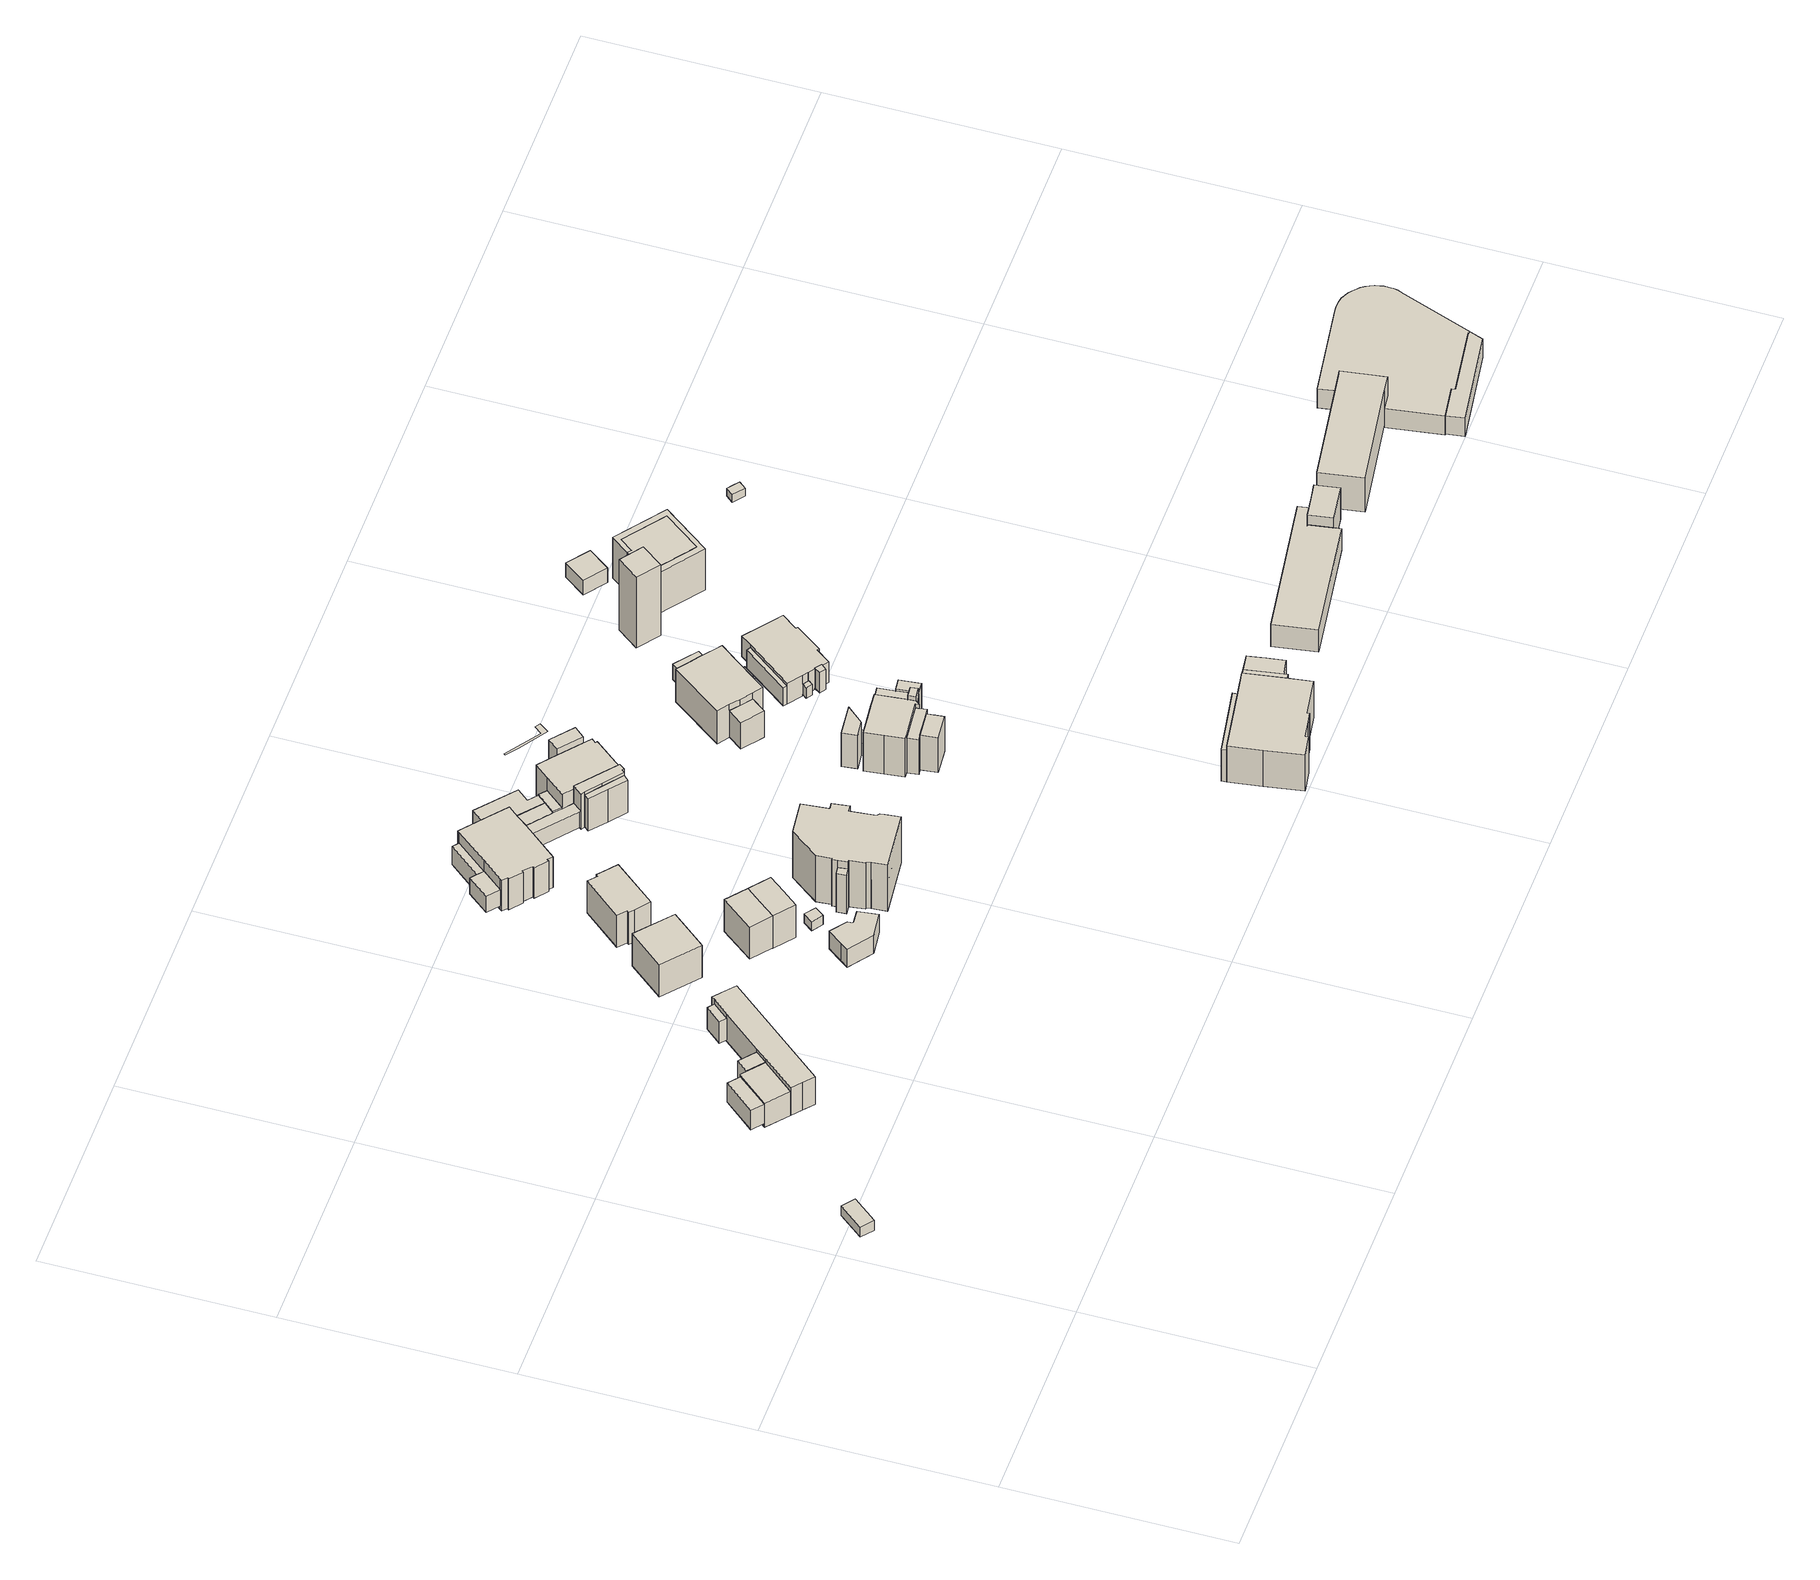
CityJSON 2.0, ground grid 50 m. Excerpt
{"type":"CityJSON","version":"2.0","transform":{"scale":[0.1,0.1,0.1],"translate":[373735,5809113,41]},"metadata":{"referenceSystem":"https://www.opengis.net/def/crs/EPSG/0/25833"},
"CityObjects":{
"building1":{"type":"Building","attributes":{"Gemeindeschluessel":"11000006","BezugspunktDach":"2200","function":"31001_2463","measuredHeight":2.74,"storeysAboveGround":1},"address":[{"country":"Germany","locality":"Berlin","thoroughfareNumber":"35 (2)","thoroughfareName":"Königstraße"}],"geometry":[{"type":"Solid","lod":"1","boundaries":[[[[0,1,2,3]],[[4,5,6,7]],[[4,7,3,2]],[[5,4,2,1]],[[6,5,1,0]],[[7,6,0,3]]]]}]},
"building2":{"type":"Building","attributes":{"Gemeindeschluessel":"11000006","BezugspunktDach":"2200","function":"51009_1610","measuredHeight":5.89,"storeysAboveGround":0},"address":[{"country":"Germany","locality":"Berlin"}],"geometry":[{"type":"Solid","lod":"1","boundaries":[[[[8,9,10,11]],[[12,13,14,15]],[[12,15,11,10]],[[13,12,10,9]],[[14,13,9,8]],[[15,14,8,11]]]]}]},
"building3":{"type":"Building","attributes":{"Gemeindeschluessel":"11000006","function":"31001_1010"},"address":[{"country":"Germany","locality":"Berlin","thoroughfareNumber":"35","thoroughfareName":"Königstraße"}],"children":["building3-1","building3-2","building3-3"]},
"building3-1":{"type":"BuildingPart","attributes":{"BezugspunktDach":"2200","measuredHeight":8.23,"storeysAboveGround":2},"parents":["building3"],"geometry":[{"type":"MultiSurface","lod":"1","boundaries":[[[16,17,18,19,20,21,22,23,24,25]],[[26,27,28,29,30,31,32,33,34,35]],[[36,37,35,25,24]],[[38,39,40,41,42,27,26,24,23]],[[28,27,23,22]],[[29,28,22,21]],[[30,29,21,20]],[[31,30,20,19]],[[32,31,19,18]],[[33,32,18,17]],[[34,33,17,16]],[[35,34,16,25]],[[26,35,37,36]],[[42,41,40,39,38]]]}]},
"building3-2":{"type":"BuildingPart","attributes":{"BezugspunktDach":"2200","measuredHeight":6.89,"storeysAboveGround":2},"parents":["building3"],"geometry":[{"type":"MultiSurface","lod":"1","boundaries":[[[37,36,43,44,45,46,47]],[[48,49,50,51,26,35,52]],[[48,52,47,46]],[[49,48,46,45]],[[50,49,45,44]],[[51,50,44,43]],[[26,51,53,54,40,55]],[[52,35,37,47]],[[55,40,54,53,43,36]],[[26,36,37,35]]]}]},
"building3-3":{"type":"BuildingPart","attributes":{"BezugspunktDach":"2200","measuredHeight":6.49,"storeysAboveGround":2},"parents":["building3"],"geometry":[{"type":"MultiSurface","lod":"1","boundaries":[[[39,38,56,57]],[[58,41,40,54]],[[58,54,57,56]],[[41,58,56,38]],[[54,43,36,39,57]],[[40,41,38,39]],[[40,36,43,54]]]}]},
"building4":{"type":"Building","attributes":{"Gemeindeschluessel":"11000006","BezugspunktDach":"2200","function":"51009_1610","measuredHeight":6.24,"storeysAboveGround":0},"address":[{"country":"Germany","locality":"Berlin"}],"geometry":[{"type":"Solid","lod":"1","boundaries":[[[[59,60,61,62]],[[63,64,65,66]],[[63,66,62,61]],[[64,63,61,60]],[[65,64,60,59]],[[66,65,59,62]]]]}]},
"building5":{"type":"Building","attributes":{"Gemeindeschluessel":"11000006","BezugspunktDach":"2200","function":"31001_1010","measuredHeight":10.87,"storeysAboveGround":2},"address":[{"country":"Germany","locality":"Berlin","thoroughfareNumber":"3C","thoroughfareName":"Schuchardtweg"}],"geometry":[{"type":"Solid","lod":"1","boundaries":[[[[67,68,69,70]],[[71,72,73,74]],[[71,74,70,69]],[[72,71,69,68]],[[73,72,68,67]],[[74,73,67,70]]]]}]},
"building6":{"type":"Building","attributes":{"Gemeindeschluessel":"11000006","BezugspunktDach":"2200","function":"31001_1010","measuredHeight":5.07,"storeysAboveGround":1},"address":[{"country":"Germany","locality":"Berlin","thoroughfareNumber":"1 (1)","thoroughfareName":"Schuchardtweg"}],"geometry":[{"type":"Solid","lod":"1","boundaries":[[[[75,76,77,78,79,80,81,82]],[[83,84,85,86,87,88,89,90]],[[83,90,82,81]],[[84,83,81,80]],[[85,84,80,79]],[[86,85,79,78]],[[87,86,78,77]],[[88,87,77,76]],[[89,88,76,75]],[[90,89,75,82]]]]}]},
"building7":{"type":"Building","attributes":{"Gemeindeschluessel":"11000006","BezugspunktDach":"2200","function":"31001_1010","measuredHeight":10.34,"storeysAboveGround":2},"address":[{"country":"Germany","locality":"Berlin","thoroughfareNumber":"3B","thoroughfareName":"Schuchardtweg"}],"geometry":[{"type":"Solid","lod":"1","boundaries":[[[[91,92,93,94,95]],[[96,97,98,99,100]],[[96,100,95,94]],[[97,96,94,93]],[[98,97,93,92]],[[99,98,92,91]],[[100,99,91,95]]]]}]},
"building8":{"type":"Building","attributes":{"Gemeindeschluessel":"11000006","BezugspunktDach":"2200","function":"31001_1010","measuredHeight":10.54,"storeysAboveGround":2},"address":[{"country":"Germany","locality":"Berlin","thoroughfareNumber":"3A","thoroughfareName":"Schuchardtweg"}],"geometry":[{"type":"Solid","lod":"1","boundaries":[[[[101,102,103,93,91]],[[104,105,106,107,108]],[[104,108,91,93]],[[105,104,93,103]],[[106,105,103,102]],[[107,106,102,101]],[[108,107,101,91]]]]}]},
"building9":{"type":"Building","attributes":{"Gemeindeschluessel":"11000006","BezugspunktDach":"2200","function":"31001_1010","measuredHeight":10.73,"storeysAboveGround":2},"address":[{"country":"Germany","locality":"Berlin","thoroughfareNumber":"3D","thoroughfareName":"Schuchardtweg"}],"geometry":[{"type":"Solid","lod":"1","boundaries":[[[[109,110,111,112,113,114,115,116,117,118]],[[119,120,121,122,123,124,125,126,127,128]],[[119,128,118,117]],[[120,119,117,116]],[[121,120,116,115]],[[122,121,115,114]],[[123,122,114,113]],[[124,123,113,112]],[[125,124,112,111]],[[126,125,111,110]],[[127,126,110,109]],[[128,127,109,118]]]]}]},
"building10":{"type":"Building","attributes":{"Gemeindeschluessel":"11000006","BezugspunktDach":"2200","function":"31001_1000","measuredHeight":2.63,"storeysAboveGround":1},"address":[{"country":"Germany","locality":"Berlin","thoroughfareNumber":"1 (2)","thoroughfareName":"Schuchardtweg"}],"geometry":[{"type":"Solid","lod":"1","boundaries":[[[[129,130,131,132]],[[133,134,135,136]],[[133,136,132,131]],[[134,133,131,130]],[[135,134,130,129]],[[136,135,129,132]]]]}]},
"building11":{"type":"Building","attributes":{"Gemeindeschluessel":"11000006","BezugspunktDach":"2200","function":"51009_1610","measuredHeight":11.18,"storeysAboveGround":0},"address":[{"country":"Germany","locality":"Berlin"}],"geometry":[{"type":"Solid","lod":"1","boundaries":[[[[137,138,139,140]],[[141,142,143,144]],[[141,144,140,139]],[[142,141,139,138]],[[143,142,138,137]],[[144,143,137,140]]]]}]},
"building12":{"type":"Building","attributes":{"Gemeindeschluessel":"11000006","BezugspunktDach":"2200","function":"51009_1610","measuredHeight":4.61,"storeysAboveGround":0},"address":[{"country":"Germany","locality":"Berlin"}],"geometry":[{"type":"Solid","lod":"1","boundaries":[[[[145,146,147,148,149]],[[150,151,152,153,154]],[[150,154,149,148]],[[151,150,148,147]],[[152,151,147,146]],[[153,152,146,145]],[[154,153,145,149]]]]}]},
"building13":{"type":"Building","attributes":{"Gemeindeschluessel":"11000006","function":"31001_1010"},"address":[{"country":"Germany","locality":"Berlin","thoroughfareNumber":"1, 3","thoroughfareName":"Schuchardtweg"}],"children":["building13-1","building13-2","building13-3"]},
"building13-1":{"type":"BuildingPart","attributes":{"BezugspunktDach":"2200","measuredHeight":13.38,"storeysAboveGround":3},"parents":["building13"],"geometry":[{"type":"Solid","lod":"1","boundaries":[[[[155,156,157,158,159,160,161,162,163,164,165,166,167,168,169,170,171,172,173,174]],[[175,176,177,178,179,180,181,182,183,184,185,186,187,188,189,190,191,192,193,194]],[[175,194,174,173]],[[176,175,173,172]],[[177,176,172,171]],[[178,177,171,170]],[[179,178,170,169]],[[180,179,169,168]],[[181,180,168,167]],[[182,181,167,166]],[[183,182,166,165]],[[184,183,165,164]],[[185,184,164,163]],[[186,185,163,162]],[[187,186,162,161]],[[188,187,161,160]],[[189,188,160,159]],[[190,189,159,158]],[[191,190,158,157]],[[192,191,157,156]],[[193,192,156,155]],[[194,193,155,174]]]]}]},
"building13-2":{"type":"BuildingPart","attributes":{"BezugspunktDach":"2200","measuredHeight":3,"storeysAboveGround":3},"parents":["building13"],"geometry":[{"type":"Solid","lod":"1","boundaries":[[[[195,196,197,198]],[[180,181,182,179]],[[180,179,198,197]],[[181,180,197,196]],[[182,181,196,195]],[[179,182,195,198]]]]}]},
"building13-3":{"type":"BuildingPart","attributes":{"BezugspunktDach":"2200","measuredHeight":8.4,"storeysAboveGround":3},"parents":["building13"],"geometry":[{"type":"Solid","lod":"1","boundaries":[[[[199,200,201,202]],[[203,204,205,206]],[[203,206,202,201]],[[204,203,201,200]],[[205,204,200,199]],[[206,205,199,202]]]]}]},
"building14":{"type":"Building","attributes":{"Gemeindeschluessel":"11000006","function":"31001_3044"},"address":[{"country":"Germany","locality":"Berlin","thoroughfareNumber":"5","thoroughfareName":"Schuchardtweg"}],"children":["building14-1","building14-2","building14-3","building14-4","building14-5","building14-6","building14-7","building14-8","building14-9"]},
"building14-1":{"type":"BuildingPart","attributes":{"BezugspunktDach":"2200","measuredHeight":9.7,"storeysAboveGround":2},"parents":["building14"],"geometry":[{"type":"MultiSurface","lod":"1","boundaries":[[[207,208,209,210,211,212,213,214,215,216,217,218,219,220,221,222,223,224,225]],[[226,227,228,229,230,231,232,233,234,235,236,237,238,239,240,241,242,243,244]],[[226,244,225,224]],[[227,226,224,223]],[[245,246,146,247,245,228,227,223,222]],[[229,228,222,221]],[[230,229,221,220]],[[248,249,230,220,219]],[[232,250,251,219,218]],[[252,250,253,254,233,232,218,217]],[[234,233,217,216]],[[235,234,216,215]],[[236,235,215,214]],[[237,236,214,213]],[[238,237,213,212]],[[239,238,212,211]],[[240,239,211,210]],[[241,240,210,209]],[[242,241,209,208]],[[243,242,208,207]],[[244,243,207,225]],[[247,146,246,245]],[[231,230,249,248]],[[251,250,232,231]],[[254,253,250,252]]]}]},
"building14-2":{"type":"BuildingPart","attributes":{"BezugspunktDach":"2200","measuredHeight":13.02,"storeysAboveGround":2},"parents":["building14"],"geometry":[{"type":"MultiSurface","lod":"1","boundaries":[[[255,256,257,258,259,260]],[[261,262,263,264,265,266]],[[261,266,260,259]],[[264,263,257,256]],[[265,264,256,255]],[[266,265,255,260]],[[262,267,268,258]],[[259,268,267,261]],[[262,258,257,263,269]]]}]},
"building14-3":{"type":"BuildingPart","attributes":{"BezugspunktDach":"2200","measuredHeight":12.21,"storeysAboveGround":2},"parents":["building14"],"geometry":[{"type":"MultiSurface","lod":"1","boundaries":[[[270,271,272,273,274,275,276,277,278]],[[279,280,281,282,283,263,267,261,284]],[[285,286,287,278,277]],[[279,284,288,289]],[[290,291,292,277,276]],[[293,290,280,276,275]],[[282,281,275,274]],[[283,282,274,273]],[[263,283,273,272]],[[268,258,257,272,271]],[[259,268,267,271,270]],[[284,261,270,278]],[[289,288,287,286,285]],[[280,294,291,290]],[[292,291,294,279]],[[295,281,280,290,293]],[[267,262,258,268]],[[262,263,257,258]],[[296,261,297,267,268,259]]]}]},
"building14-4":{"type":"BuildingPart","attributes":{"BezugspunktDach":"2200","measuredHeight":12.43,"storeysAboveGround":2},"parents":["building14"],"geometry":[{"type":"MultiSurface","lod":"1","boundaries":[[[292,291,293,298,299,300,301,302,303,304,305,306]],[[307,308,309,310,311,312,313,314,281,294,279,315]],[[316,317,306,305]],[[308,307,305,304]],[[309,308,304,303]],[[310,309,303,302]],[[311,310,302,301]],[[312,311,301,300]],[[313,312,300,299]],[[314,313,299,298]],[[281,314,298,293]],[[318,286,292,306]],[[315,279,289,319]],[[307,315,320,317,316]],[[294,280,290,291]],[[290,321,280,281,293]],[[279,294,291,292]],[[319,289,286,318]]]}]},
"building14-5":{"type":"BuildingPart","attributes":{"BezugspunktDach":"2200","measuredHeight":5.19,"storeysAboveGround":2},"parents":["building14"],"geometry":[{"type":"MultiSurface","lod":"1","boundaries":[[[322,323,251,250]],[[231,324,325,232]],[[232,325,326,253,250]],[[232,250,251,231]],[[327,324,231,251,323]],[[325,324,323,322]],[[322,250,253,326]]]}]},
"building14-6":{"type":"BuildingPart","attributes":{"BezugspunktDach":"2200","measuredHeight":4.59,"storeysAboveGround":2},"parents":["building14"],"geometry":[{"type":"MultiSurface","lod":"1","boundaries":[[[328,329,287,286,250,252]],[[253,289,288,330,331,254]],[[322,250,322,326]],[[330,288,287,329]],[[331,330,329,328]],[[254,331,328,252]],[[253,254,252,250]],[[289,319,318,286]],[[253,332,250,322,326]],[[326,322,318,319]],[[288,289,333,286,287]]]}]},
"building14-7":{"type":"BuildingPart","attributes":{"BezugspunktDach":"2200","measuredHeight":5.69,"storeysAboveGround":2},"parents":["building14"],"geometry":[{"type":"MultiSurface","lod":"1","boundaries":[[[334,335,336,337,338,249]],[[339,340,341,342,343,344]],[[339,344,249,338]],[[340,339,338,337]],[[341,340,337,336]],[[342,341,336,335]],[[343,342,345,324]],[[344,343,324,231,230,249]],[[334,248,251,323]],[[324,345,335,334,346]],[[249,230,231,248]],[[323,251,231,324]]]}]},
"building14-8":{"type":"BuildingPart","attributes":{"BezugspunktDach":"2200","measuredHeight":5.53,"storeysAboveGround":2},"parents":["building14"],"geometry":[{"type":"MultiSurface","lod":"1","boundaries":[[[317,316,347,348,349]],[[324,345,307,315,325]],[[350,323,322,325,349,348]],[[345,335,334,351,348,347]],[[307,345,347,316]],[[322,318,319,326,325,315,317,349]],[[324,325,322,323,350]],[[324,351,334,335,345]],[[315,307,316,317]],[[326,319,318,322]]]}]},
"building14-9":{"type":"BuildingPart","attributes":{"BezugspunktDach":"2200","measuredHeight":5.22,"storeysAboveGround":2},"parents":["building14"],"geometry":[{"type":"MultiSurface","lod":"1","boundaries":[[[146,246,352,147]],[[353,245,247,354]],[[353,354,147,352]],[[245,353,352,246]],[[354,247,146,147]],[[245,355,246,146,247]]]}]},
"building15":{"type":"Building","attributes":{"Gemeindeschluessel":"11000006","BezugspunktDach":"2200","function":"51009_1610","measuredHeight":11.12,"storeysAboveGround":0},"address":[{"country":"Germany","locality":"Berlin"}],"geometry":[{"type":"Solid","lod":"1","boundaries":[[[[356,357,358,359]],[[360,361,362,363]],[[360,363,359,358]],[[361,360,358,357]],[[362,361,357,356]],[[363,362,356,359]]]]}]},
"building16":{"type":"Building","attributes":{"Gemeindeschluessel":"11000006","function":"31001_2463"},"address":[{"country":"Germany","locality":"Berlin","thoroughfareNumber":"2 (1)","thoroughfareName":"Schuchardtweg"}],"children":["building16-1","building16-2"]},
"building16-1":{"type":"BuildingPart","attributes":{"BezugspunktDach":"2200","measuredHeight":9.65,"storeysAboveGround":1},"parents":["building16"],"geometry":[{"type":"Solid","lod":"1","boundaries":[[[[364,365,366,367]],[[368,369,370,371]],[[368,371,367,366]],[[369,372,373,368,366,365]],[[370,369,365,364]],[[371,370,364,367]],[[368,373,372,369]]]]}]},
"building16-2":{"type":"BuildingPart","attributes":{"BezugspunktDach":"2200","measuredHeight":3.68,"storeysAboveGround":1},"parents":["building16"],"geometry":[{"type":"Solid","lod":"1","boundaries":[[[[374,375,373,372]],[[368,376,377,369]],[[376,368,373,375]],[[377,376,375,374]],[[369,377,374,372]],[[368,369,372,373]]]]}]},
"building17":{"type":"Building","attributes":{"Gemeindeschluessel":"11000006","function":"31001_1010"},"address":[{"country":"Germany","locality":"Berlin","thoroughfareNumber":"2","thoroughfareName":"Schuchardtweg"}],"children":["building17-1","building17-2","building17-3","building17-4","building17-5","building17-6"]},
"building17-1":{"type":"BuildingPart","attributes":{"BezugspunktDach":"2200","measuredHeight":12.65,"storeysAboveGround":3},"parents":["building17"],"geometry":[{"type":"MultiSurface","lod":"1","boundaries":[[[378,379,380,381,382,383,384,385,386,387,388,389]],[[390,391,392,393,394,395,396,397,398,399,400,401]],[[390,401,389,388]],[[391,390,388,387]],[[392,391,387,386]],[[402,403,386,385]],[[404,405,402,393,385,384]],[[395,394,406,407,408]],[[396,395,383,382]],[[409,410,396,382,381]],[[411,409,381,380]],[[399,398,380,379]],[[400,399,379,378]],[[401,400,378,389]],[[393,392,403,402]],[[394,393,402,405,404]],[[408,407,406,384,383]],[[397,396,410,409]],[[398,397,409,411]]]}]},
"building17-2":{"type":"BuildingPart","attributes":{"BezugspunktDach":"2200","measuredHeight":10.03,"storeysAboveGround":3},"parents":["building17"],"geometry":[{"type":"MultiSurface","lod":"1","boundaries":[[[412,413,414,415,410,409,411]],[[397,396,416,417,418,419,398]],[[416,396,410,415]],[[417,416,415,414]],[[418,417,414,420,421]],[[419,418,413,412]],[[398,419,412,411]],[[397,422,398,423,411,409,424]],[[396,397,409,410]],[[421,420,414,413]]]}]},
"building17-3":{"type":"BuildingPart","attributes":{"BezugspunktDach":"2200","measuredHeight":10.03,"storeysAboveGround":3},"parents":["building17"],"geometry":[{"type":"MultiSurface","lod":"1","boundaries":[[[405,425,426,427,428,429,403]],[[430,431,432,433,434,394,392]],[[430,392,403,429]],[[431,430,429,428]],[[433,432,427,426]],[[434,433,435,436]],[[394,434,425,436,407]],[[432,431,428,427]],[[436,435,426,425]],[[407,436,425,405]],[[393,402,403,392]],[[394,405,402,393]]]}]},
"building17-4":{"type":"BuildingPart","attributes":{"BezugspunktDach":"2200","measuredHeight":10.49,"storeysAboveGround":3},"parents":["building17"],"geometry":[{"type":"MultiSurface","lod":"1","boundaries":[[[437,438,439,440]],[[441,442,432,431]],[[441,431,440,439]],[[442,441,439,438]],[[432,442,438,437]],[[428,427,432,431,432,437,440]],[[431,432,427,428]]]}]},
"building17-5":{"type":"BuildingPart","attributes":{"BezugspunktDach":"2200","measuredHeight":11.99,"storeysAboveGround":3},"parents":["building17"],"geometry":[{"type":"MultiSurface","lod":"1","boundaries":[[[443,444,445,446]],[[436,435,408,407]],[[425,405,446,445]],[[426,425,445,444]],[[408,435,444,443]],[[384,383,447,443,446]],[[436,407,405,425]],[[435,436,425,426]],[[407,408,447,383,384]]]}]},
"building17-6":{"type":"BuildingPart","attributes":{"BezugspunktDach":"2200","measuredHeight":11.45,"storeysAboveGround":3},"parents":["building17"],"geometry":[{"type":"MultiSurface","lod":"1","boundaries":[[[448,449,450,451,452]],[[420,453,454,455,421]],[[414,413,421,452,451]],[[453,420,451,450]],[[454,453,450,449]],[[455,454,449,448]],[[421,455,448,452]],[[420,421,413,414]]]}]},
"building18":{"type":"Building","attributes":{"Gemeindeschluessel":"11000006","BezugspunktDach":"2200","function":"51009_1610","measuredHeight":0.034,"storeysAboveGround":0},"address":[{"country":"Germany","locality":"Berlin"}],"geometry":[{"type":"MultiSurface","lod":"1","boundaries":[[[456,457,458,459,460,461,462]]]}]},
"building19":{"type":"Building","attributes":{"Gemeindeschluessel":"11000006","function":"31001_1120"},"address":[{"country":"Germany","locality":"Berlin","thoroughfareNumber":"40","thoroughfareName":"Königstraße"}],"children":["building19-1","building19-2","building19-3","building19-4"]},
"building19-1":{"type":"BuildingPart","attributes":{"BezugspunktDach":"2200","measuredHeight":11.98,"storeysAboveGround":2},"parents":["building19"],"geometry":[{"type":"MultiSurface","lod":"1","boundaries":[[[463,464,465,466,467,468,469,470,471,472,473,474,475]],[[476,477,478,479,480,481,482,483,484,485,486,487,488]],[[476,489,490,488,475,474]],[[477,476,474,473]],[[491,492,473,472]],[[479,478,472,471]],[[480,479,471,470]],[[481,480,470,469]],[[482,481,469,468]],[[483,482,468,467]],[[484,483,467,466]],[[485,484,466,465]],[[486,485,465,464]],[[487,486,464,463]],[[488,487,463,475]],[[488,490,489,476]],[[478,493,477,492,491]]]}]},
"building19-2":{"type":"BuildingPart","attributes":{"BezugspunktDach":"2200","measuredHeight":9.16,"storeysAboveGround":2},"parents":["building19"],"geometry":[{"type":"Solid","lod":"1","boundaries":[[[[490,489,494,495]],[[496,476,488,497]],[[496,497,495,494]],[[476,496,494,489]],[[497,488,490,495]],[[489,490,488,476]]]]}]},
"building19-3":{"type":"BuildingPart","attributes":{"BezugspunktDach":"2200","measuredHeight":9.16,"storeysAboveGround":2},"parents":["building19"],"geometry":[{"type":"MultiSurface","lod":"1","boundaries":[[[491,498,499,500,492]],[[501,502,503,478,477]],[[501,477,492,500]],[[502,504,505,506,501,500,499],[506,505,507,501]],[[503,502,499,498]],[[478,503,498,491]],[[506,505,504,502]],[[505,506,501,507]],[[477,478,491,492]]]}]},
"building19-4":{"type":"BuildingPart","attributes":{"BezugspunktDach":"2200","measuredHeight":9.64,"storeysAboveGround":2},"parents":["building19"],"geometry":[{"type":"Solid","lod":"1","boundaries":[[[[505,504,508,509,510,507]],[[511,512,513,502,506,501]],[[511,501,507,510]],[[512,511,510,509]],[[513,512,509,508]],[[502,513,508,504]],[[506,502,504,505]],[[501,506,505,507]]]]}]},
"building20":{"type":"Building","attributes":{"Gemeindeschluessel":"11000006","function":"31001_1010"},"address":[{"country":"Germany","locality":"Berlin","thoroughfareNumber":"8","thoroughfareName":"Schuchardtweg"}],"children":["building20-1","building20-2","building20-3"]},
"building20-1":{"type":"BuildingPart","attributes":{"BezugspunktDach":"2200","measuredHeight":11.16,"storeysAboveGround":3},"parents":["building20"],"geometry":[{"type":"MultiSurface","lod":"1","boundaries":[[[514,515,516,517,518,519,520,521,522,523,524,525]],[[526,527,528,529,530,531,532,533,534,535,536,537]],[[526,537,525,524]],[[527,526,524,523]],[[528,527,523,522]],[[529,528,522,521]],[[530,529,521,520]],[[531,530,520,519]],[[538,539,540,519,518]],[[532,531,540,541,542]],[[533,532,518,517]],[[534,533,517,516]],[[543,544,516,515]],[[535,534,545,546]],[[536,535,515,514],[547,548,543,546]],[[537,536,514,525]],[[542,541,540,539,538]],[[546,545,544,543]],[[543,548,547,546]]]}]},
"building20-2":{"type":"BuildingPart","attributes":{"BezugspunktDach":"2200","measuredHeight":7.59,"storeysAboveGround":3},"parents":["building20"],"geometry":[{"type":"MultiSurface","lod":"1","boundaries":[[[549,544,548,550]],[[547,545,551,552]],[[547,552,550,548]],[[551,545,544,549]],[[552,551,549,550]],[[545,546,543,544]],[[547,548,543,546]]]}]},
"building20-3":{"type":"BuildingPart","attributes":{"BezugspunktDach":"2200","measuredHeight":7.32,"storeysAboveGround":3},"parents":["building20"],"geometry":[{"type":"Solid","lod":"1","boundaries":[[[[553,554,540,539]],[[541,555,556,542]],[[555,541,540,554]],[[556,555,554,553]],[[542,556,553,539]],[[541,542,539,540]]]]}]},
"building21":{"type":"Building","attributes":{"Gemeindeschluessel":"11000006","BezugspunktDach":"2200","function":"31001_2463","measuredHeight":4.43,"storeysAboveGround":1},"address":[{"country":"Germany","locality":"Berlin","thoroughfareNumber":"8 (1)","thoroughfareName":"Schuchardtweg"}],"geometry":[{"type":"Solid","lod":"1","boundaries":[[[[557,558,559,560]],[[561,562,563,564]],[[561,564,560,559]],[[562,561,559,558]],[[563,562,558,557]],[[564,563,557,560]]]]}]},
"building22":{"type":"Building","attributes":{"Gemeindeschluessel":"11000006","function":"31001_1010"},"address":[{"country":"Germany","locality":"Berlin","thoroughfareNumber":"6","thoroughfareName":"Schuchardtweg"}],"children":["building22-1","building22-2","building22-3","building22-4"]},
"building22-1":{"type":"BuildingPart","attributes":{"BezugspunktDach":"2200","measuredHeight":6.71,"storeysAboveGround":2},"parents":["building22"],"geometry":[{"type":"MultiSurface","lod":"1","boundaries":[[[565,566,567,568,569,570,571,572,573,574,575,576,577,578,579]],[[580,581,582,583,584,585,586,587,588,589,590,591,592,593,594]],[[595,596,579,578]],[[581,580,578,577]],[[582,581,577,576]],[[583,582,576,575]],[[584,583,575,574]],[[585,584,574,573]],[[586,585,573,572]],[[587,586,572,571]],[[588,587,571,570]],[[589,588,570,569]],[[590,589,569,597,598]],[[591,590,568,567]],[[592,591,567,566]],[[599,600,566,565]],[[593,592,601,602]],[[594,593,565,579]],[[580,594,596,595]],[[598,597,569,568]],[[602,601,600,599]]]}]},
"building22-2":{"type":"BuildingPart","attributes":{"BezugspunktDach":"2200","measuredHeight":5.13,"storeysAboveGround":2},"parents":["building22"],"geometry":[{"type":"Solid","lod":"1","boundaries":[[[[596,595,603,604]],[[605,580,594,606]],[[605,606,604,603]],[[580,605,603,595]],[[606,594,596,604]],[[594,580,595,596]]]]}]},
"building22-3":{"type":"BuildingPart","attributes":{"BezugspunktDach":"2200","measuredHeight":3,"storeysAboveGround":2},"parents":["building22"],"geometry":[{"type":"MultiSurface","lod":"1","boundaries":[[[607,608,599,609]],[[602,610,611,612]],[[602,612,609,599]],[[610,601,600,608]],[[611,610,608,607]],[[612,611,607,609]],[[602,599,600,601]]]}]},
"building22-4":{"type":"BuildingPart","attributes":{"BezugspunktDach":"2200","measuredHeight":5.96,"storeysAboveGround":2},"parents":["building22"],"geometry":[{"type":"MultiSurface","lod":"1","boundaries":[[[613,614,615,616]],[[598,597,617,618]],[[598,618,616,615]],[[569,568,598,615,614]],[[617,597,614,613]],[[618,617,613,616]],[[597,598,568,569]]]}]},
"building23":{"type":"Building","attributes":{"Gemeindeschluessel":"11000006","BezugspunktDach":"2200","function":"51009_1611","measuredHeight":20.24,"storeysAboveGround":0},"address":[{"country":"Germany","locality":"Berlin"}],"geometry":[{"type":"Solid","lod":"1","boundaries":[[[[619,620,621,622]],[[623,624,625,626]],[[623,626,622,621]],[[624,623,621,620]],[[625,624,620,619]],[[626,625,619,622]]]]}]},
"building24":{"type":"Building","attributes":{"Gemeindeschluessel":"11000006","function":"31001_1010"},"address":[{"country":"Germany","locality":"Berlin","thoroughfareNumber":"10","thoroughfareName":"Schuchardtweg"}],"children":["building24-1","building24-2"]},
"building24-1":{"type":"BuildingPart","attributes":{"BezugspunktDach":"2200","measuredHeight":11.8,"storeysAboveGround":3},"parents":["building24"],"geometry":[{"type":"Solid","lod":"1","boundaries":[[[[627,628,629,630,631,632,633,634]],[[635,636,637,638,639,640,641,642]],[[637,636,632,631]],[[635,642,634,633]],[[636,635,633,632]],[[638,637,631,630]],[[638,630,629,639]],[[639,629,628,640]],[[641,640,628,627]],[[641,627,634,642]]]]}]},
"building24-2":{"type":"BuildingPart","attributes":{"BezugspunktDach":"2200","measuredHeight":11.85,"storeysAboveGround":3},"parents":["building24"],"geometry":[{"type":"MultiSurface","lod":"1","boundaries":[[[643,644,645,631,630,629,628,627,634,633,632,646]],[[636,635,642,641,640,639,638,637,647,648,649,650]],[[636,650,646,632]],[[635,633,635,642]],[[641,627,641,640]],[[639,640,628,629],[640,639,629,628]],[[639,629,639,638]],[[647,637,631,645]],[[648,647,645,644]],[[649,648,644,643]],[[650,649,643,646]],[[635,636,632,633]],[[642,635,633,634,651]],[[641,642,634,627]],[[640,641,627,628]],[[638,639,629,630]],[[637,638,630,631]]]}]},
"building25":{"type":"Building","attributes":{"Gemeindeschluessel":"11000006","BezugspunktDach":"2200","function":"51009_1611","measuredHeight":4.09,"storeysAboveGround":0},"address":[{"country":"Germany","locality":"Berlin"}],"geometry":[{"type":"Solid","lod":"1","boundaries":[[[[652,653,654,655]],[[656,657,658,659]],[[656,659,655,654]],[[657,656,654,653]],[[658,657,653,652]],[[659,658,652,655]]]]}]},
"building26":{"type":"Building","attributes":{"Gemeindeschluessel":"11000006","function":"31001_1010"},"address":[{"country":"Germany","locality":"Berlin","thoroughfareNumber":"41 (1)","thoroughfareName":"Königstraße"}],"children":["building26-1","building26-2"]},
"building26-1":{"type":"BuildingPart","attributes":{"BezugspunktDach":"2200","measuredHeight":8.98,"storeysAboveGround":3},"parents":["building26"],"geometry":[{"type":"MultiSurface","lod":"1","boundaries":[[[660,661,662,663,664]],[[665,666,667,668,669]],[[665,670,671,672,664,663]],[[666,665,663,662]],[[667,666,662,661]],[[668,667,661,660]],[[671,673,660,664]],[[669,672,671,670,665]],[[674,669,668,673,671]]]}]},
"building26-2":{"type":"BuildingPart","attributes":{"BezugspunktDach":"2200","measuredHeight":6.28,"storeysAboveGround":3},"parents":["building26"],"geometry":[{"type":"MultiSurface","lod":"1","boundaries":[[[675,676,673,671,670,677,678]],[[679,680,681,682,683,684,685]],[[679,685,678,677]],[[680,679,677,670]],[[681,680,665,669,671]],[[682,681,671,669,668]],[[683,682,673,676]],[[684,683,676,675]],[[685,684,675,678]],[[670,671,669,665]],[[668,669,671,673]]]}]},
"building27":{"type":"Building","attributes":{"Gemeindeschluessel":"11000006","BezugspunktDach":"2200","function":"31001_1000","measuredHeight":2.96,"storeysAboveGround":1},"address":[{"country":"Germany","locality":"Berlin","thoroughfareNumber":"10 (3)","thoroughfareName":"Schuchardtweg"}],"geometry":[{"type":"Solid","lod":"1","boundaries":[[[[686,687,688,689,690]],[[691,692,693,694,695]],[[691,695,690,689]],[[692,691,689,688]],[[693,692,688,687]],[[694,693,687,686]],[[695,694,686,690]]]]}]},
"building28":{"type":"Building","attributes":{"Gemeindeschluessel":"11000006","BezugspunktDach":"2200","function":"31001_1010","measuredHeight":9.96,"storeysAboveGround":3},"address":[{"country":"Germany","locality":"Berlin","thoroughfareNumber":"41","thoroughfareName":"Königstraße"}],"geometry":[{"type":"Solid","lod":"1","boundaries":[[[[696,697,698,699,700,701,702,703]],[[704,705,706,707,708,709,710,711]],[[704,711,703,702]],[[705,704,702,701]],[[706,705,701,700]],[[707,706,700,699]],[[708,707,699,698]],[[709,708,698,697]],[[710,709,697,696]],[[711,710,696,703]]]]}]},
"building29":{"type":"Building","attributes":{"Gemeindeschluessel":"11000006","BezugspunktDach":"2200","function":"51009_1610","measuredHeight":5.33,"storeysAboveGround":0},"address":[{"country":"Germany","locality":"Berlin"}],"geometry":[{"type":"Solid","lod":"1","boundaries":[[[[712,713,714,715,716,717,718,719]],[[720,721,722,723,724,725,726,727]],[[720,727,719,718]],[[721,720,718,717]],[[722,721,717,716]],[[723,722,716,715]],[[724,723,715,714]],[[725,724,714,713]],[[726,725,713,712]],[[727,726,712,719]]]]}]},
"building30":{"type":"Building","attributes":{"Gemeindeschluessel":"11000006","BezugspunktDach":"2200","function":"31001_2054","measuredHeight":5.49,"storeysAboveGround":1},"address":[{"country":"Germany","locality":"Berlin","thoroughfareNumber":"21","thoroughfareName":"Chausseestraße"}],"geometry":[{"type":"Solid","lod":"1","boundaries":[[[[719,718,717,716,715,714,728,729,730,731,732,733,734,735,736,737,738,739,740,741,742,743,744,745,746,747,748,749,750,751,752,753]],[[754,755,756,757,758,759,760,761,762,763,764,765,766,767,768,769,770,771,772,773,774,775,776,777,778,779,780,781,782,783,784,785]],[[754,785,753,752]],[[755,754,752,751]],[[756,755,751,750]],[[757,756,750,749]],[[758,757,749,748]],[[759,758,748,747]],[[760,759,747,746]],[[761,760,746,745]],[[762,761,745,744]],[[763,762,744,743]],[[764,763,743,742]],[[765,764,742,741]],[[766,765,741,740]],[[767,766,740,739]],[[768,767,739,738]],[[769,768,738,737]],[[770,769,737,736]],[[771,770,736,735]],[[772,771,735,734]],[[773,772,734,733]],[[774,773,733,732]],[[775,774,732,731]],[[776,775,731,730]],[[777,776,730,729]],[[778,777,729,728]],[[779,778,728,714]],[[780,779,714,715]],[[781,780,715,716]],[[782,781,716,717]],[[783,782,717,718]],[[784,783,718,719]],[[785,784,719,753]]]]}]}
},
"vertices":[
[34,431,92],[79,485,92],[52,506,92],[8,452,92],[52,506,64],[79,485,64],[34,431,64],[8,452,64],
[245,728,117],[302,796,117],[278,816,117],[221,748,117],[278,816,62],[302,796,62],[245,728,62],[221,748,62],
[312,670,132],[334,651,132],[522,875,132],[500,894,132],[478,912,132],[473,905,132],[443,870,132],[371,784,132],[350,759,132],[290,688,132],[350,759,53],[371,784,53],[443,870,53],[473,905,53],[478,912,53],[500,894,53],[522,875,53],[334,651,53],[312,670,53],[290,688,53],[350,759,122],[290,688,122],[371,784,123],[350,759,123],[350,759,58],[371,784,58],[371,784,105],
[315,788,122],[304,797,122],[302,796,122],[245,728,122],[244,727,122],[245,728,53],[302,796,53],[304,797,53],[315,788,53],[244,727,53],[315,788,90],[315,788,58],[350,759,84],
[336,813,123],[315,788,123],[336,813,58],
[443,870,119],[473,905,119],[459,916,119],[430,881,119],[459,916,57],[473,905,57],[443,870,57],[430,881,57],
[600,972,138],[664,1049,138],[588,1113,138],[524,1036,138],[588,1113,45],[664,1049,45],[600,972,45],[524,1036,45],
[778,673,84],[836,680,84],[831,725,84],[799,722,84],[798,734,84],[763,760,84],[738,727,84],[726,711,84],[738,727,33],[763,760,33],[798,734,33],[799,722,33],[831,725,33],[836,680,33],[778,673,33],[726,711,33],
[727,866,129],[755,901,129],[783,936,129],[740,971,129],[684,900,129],[740,971,37],[783,936,37],[755,901,37],[727,866,37],[684,900,37],
[770,832,129],[798,867,129],[826,902,129],[783,936,35],[826,902,35],[798,867,35],[770,832,35],[727,866,35],
[652,1144,129],[649,1140,129],[659,1131,129],[689,1107,129],[766,1200,129],[737,1224,129],[727,1233,129],[723,1229,129],[705,1245,129],[634,1160,129],[705,1245,37],[723,1229,37],[727,1233,37],[737,1224,37],[766,1200,37],[689,1107,37],[659,1131,37],[649,1140,37],[652,1144,37],[634,1160,37],
[821,792,60],[836,812,60],[814,829,60],[798,808,60],[814,829,34],[836,812,34],[821,792,34],[798,808,34],
[866,757,142],[883,760,142],[880,781,142],[864,779,142],[880,781,31],[883,760,31],[866,757,31],[864,779,31],
[673,1415,80],[711,1461,80],[698,1472,80],[685,1482,80],[647,1436,80],[685,1482,34],[698,1472,34],[711,1461,34],[673,1415,34],[647,1436,34],
[880,781,162],[883,760,162],[887,760,162],[891,726,162],[894,727,162],[896,716,162],[899,683,162],[1032,698,162],[1028,731,162],[1027,741,162],[1021,745,162],[1015,801,162],[1029,803,162],[1024,841,162],[1010,839,162],[1004,899,162],[928,890,162],[880,826,162],[883,793,162],[879,793,162],[883,793,29],[880,826,29],[928,890,29],[1004,899,29],[1010,839,29],[1024,841,29],[1029,803,29],[1015,801,29],[1021,745,29],[1027,741,29],[1028,731,29],[1032,698,29],[899,683,29],[896,716,29],[894,727,29],[891,726,29],[887,760,29],[883,760,29],[880,781,29],[879,793,29],
[1015,801,59],[1029,803,59],[1024,841,59],[1010,839,59],
[899,683,114],[1032,698,114],[1028,731,114],[896,716,114],[1028,731,30],[1032,698,30],[899,683,30],[896,716,30],
[680,1402,111],[678,1399,111],[704,1377,111],[707,1380,111],[726,1364,111],[723,1361,111],[749,1339,111],[752,1343,111],[762,1334,111],[826,1410,111],[829,1414,111],[845,1434,111],[865,1458,111],[828,1489,111],[772,1535,111],[769,1531,111],[711,1461,111],[673,1415,111],[670,1411,111],[673,1415,23],[711,1461,23],[769,1531,23],[772,1535,23],[828,1489,23],[865,1458,23],[845,1434,23],[829,1414,23],[826,1410,23],[762,1334,23],[752,1343,23],[749,1339,23],[723,1361,23],[726,1364,23],[707,1380,23],[704,1377,23],[678,1399,23],[680,1402,23],[670,1411,23],[769,1531,28],[769,1531,80],[711,1461,28],[865,1458,76],[828,1489,76],[845,1434,75],[865,1458,75],[829,1414,75],[845,1434,29],[829,1414,29],
[966,1285,116],[1002,1256,116],[1012,1267,116],[975,1296,116],[938,1325,116],[930,1315,116],[938,1325,23],[975,1296,23],[1012,1267,23],[1002,1256,23],[966,1285,23],[930,1315,23],[971,1299,23],[971,1299,116],[1009,1270,23],
[938,1325,124],[971,1299,124],[1012,1267,124],[1018,1274,124],[1021,1270,124],[1031,1282,124],[987,1318,124],[947,1351,124],[930,1330,124],[947,1351,23],[987,1318,23],[1031,1282,23],[1021,1270,23],[1018,1274,23],[930,1330,23],[947,1351,44],[947,1351,75],[930,1330,75],[930,1330,29],[947,1351,29],[987,1318,116],[976,1327,116],[947,1351,116],[1031,1282,116],[976,1327,23],[1031,1282,37],[938,1325,32],[965,1304,23],
[1083,1346,116],[1079,1349,116],[1087,1358,116],[1071,1371,116],[1036,1400,116],[1024,1410,116],[986,1441,116],[960,1410,116],[925,1368,116],[960,1410,23],[986,1441,23],[1024,1410,23],[1036,1400,23],[1071,1371,23],[1087,1358,23],[1079,1349,23],[1083,1346,23],[925,1368,23],[960,1410,78],[925,1368,78],[925,1368,75],[925,1368,29],[925,1368,71],[987,1318,96],
[909,1382,75],[929,1405,75],[929,1405,23],[909,1382,23],[909,1382,29],[929,1405,30],
[832,1411,75],[928,1332,75],[928,1332,29],[832,1411,29],[845,1434,41],[947,1351,49],
[929,1405,76],[944,1424,76],[925,1440,76],[946,1466,76],[865,1534,76],[865,1534,19],[946,1466,19],[925,1440,19],[944,1424,19],[929,1405,19],[828,1489,19],[944,1424,23],[929,1405,34],
[944,1424,78],[929,1405,78],[909,1382,78],[929,1405,29],[929,1405,63],
[756,1542,80],[756,1542,28],[698,1472,28],[769,1531,41],
[1071,1371,133],[1091,1394,133],[1043,1434,133],[1024,1410,133],[1043,1434,22],[1091,1394,22],[1071,1371,22],[1024,1410,22],
[1254,860,120],[1290,864,120],[1322,901,120],[1250,893,120],[1322,901,24],[1290,864,24],[1254,860,24],[1250,893,24],[1290,864,60],[1322,901,60],
[1292,852,60],[1327,856,60],[1327,856,24],[1292,852,24],
[1257,806,134],[1262,764,134],[1274,765,134],[1358,774,134],[1359,766,134],[1366,775,134],[1365,792,134],[1362,817,134],[1358,859,134],[1327,856,134],[1292,852,134],[1252,848,134],[1292,852,23],[1327,856,23],[1358,859,23],[1362,817,23],[1365,792,23],[1366,775,23],[1359,766,23],[1358,774,23],[1274,765,23],[1262,764,23],[1257,806,23],[1252,848,23],[1362,817,123],[1358,859,123],[1365,792,43],[1365,792,123],[1365,792,79],[1365,792,25],[1366,775,25],[1358,774,123],[1359,766,123],[1274,765,123],
[1277,740,123],[1289,742,123],[1348,748,123],[1361,750,123],[1361,750,23],[1348,748,23],[1289,742,23],[1277,740,23],[1348,748,24],[1289,742,24],[1356,774,23],[1274,765,88],[1358,774,34],
[1388,794,123],[1390,778,123],[1395,779,123],[1390,825,123],[1386,863,123],[1386,863,23],[1390,825,23],[1395,779,23],[1390,778,23],[1388,794,23],[1390,778,25],[1388,794,25],
[1395,779,128],[1420,781,128],[1415,828,128],[1390,825,128],[1415,828,23],[1420,781,23],
[1366,775,145],[1390,778,145],[1388,794,145],[1365,792,145],[1366,775,82],
[1293,705,124],[1352,711,124],[1350,730,124],[1348,748,124],[1289,742,124],[1350,730,24],[1352,711,24],[1293,705,24],
[1106,1516,20],[1165,1475,20],[1180,1496,20],[1169,1503,20],[1156,1486,20],[1081,1539,20],[1079,1536,20],
[1463,85,119],[1476,2,119],[1526,10,119],[1525,17,119],[1564,24,119],[1580,27,119],[1587,28,119],[1586,33,119],[1672,47,119],[1664,101,119],[1650,190,119],[1604,182,119],[1452,157,119],[1604,182,15],[1650,190,15],[1664,101,15],[1672,47,15],[1586,33,15],[1587,28,15],[1580,27,15],[1564,24,15],[1525,17,15],[1526,10,15],[1476,2,15],[1463,85,15],[1452,157,15],[1604,182,107],[1452,157,107],[1664,101,107],[1650,190,107],[1663,103,15],
[1603,194,107],[1451,168,107],[1603,194,15],[1451,168,15],
[1685,104,107],[1684,114,107],[1671,194,107],[1671,194,15],[1684,114,15],[1685,104,15],[1684,114,104],[1678,154,104],[1678,154,15],[1671,194,104],
[1723,121,104],[1717,161,104],[1710,200,104],[1710,200,15],[1717,161,15],[1723,121,15],
[1264,1130,111],[1284,1114,111],[1308,1096,111],[1328,1081,111],[1360,1124,111],[1378,1148,111],[1412,1193,111],[1398,1204,111],[1368,1227,111],[1348,1241,111],[1323,1260,111],[1240,1147,111],[1323,1260,16],[1348,1241,16],[1368,1227,16],[1398,1204,16],[1412,1193,16],[1378,1148,16],[1360,1124,16],[1328,1081,16],[1308,1096,16],[1284,1114,16],[1264,1130,16],[1240,1147,16],[1360,1124,30],[1360,1124,90],[1378,1148,90],[1378,1148,17],[1360,1124,17],[1284,1114,94],[1308,1096,94],[1308,1096,18],[1284,1114,18],[1264,1130,18],[1264,1130,94],
[1284,1064,94],[1239,1098,94],[1284,1064,18],[1239,1098,18],
[1372,1115,90],[1390,1139,90],[1390,1139,17],[1372,1115,17],
[1398,1204,59],[1430,1247,59],[1381,1285,59],[1348,1241,59],[1381,1285,15],[1430,1247,15],[1398,1204,15],[1348,1241,15],
[1422,1029,68],[1433,1021,68],[1434,1020,68],[1446,1011,68],[1459,1001,68],[1473,991,68],[1497,1023,68],[1501,1020,68],[1544,1078,68],[1540,1081,68],[1566,1116,68],[1526,1146,68],[1487,1176,68],[1469,1152,68],[1392,1051,68],[1469,1152,9],[1487,1176,9],[1526,1146,9],[1566,1116,9],[1540,1081,9],[1544,1078,9],[1501,1020,9],[1497,1023,9],[1473,991,9],[1459,1001,9],[1446,1011,9],[1434,1020,9],[1433,1021,9],[1422,1029,9],[1392,1051,9],[1469,1152,61],[1392,1051,61],[1459,1001,13],[1446,1011,13],[1422,1029,44],[1433,1021,44],[1433,1021,14],[1422,1029,14],
[1460,1157,61],[1385,1057,61],[1460,1157,9],[1385,1057,9],
[1426,1010,44],[1434,1020,44],[1414,1019,44],[1434,1020,14],[1426,1010,14],[1414,1019,14],
[1449,989,72],[1459,1001,72],[1446,1011,72],[1437,998,72],[1449,989,13],[1437,998,13],
[1492,1346,213],[1528,1394,213],[1480,1429,213],[1444,1382,213],[1480,1429,10],[1528,1394,10],[1492,1346,10],[1444,1382,10],
[1642,1320,122],[1704,1402,122],[1616,1468,122],[1594,1439,122],[1586,1446,122],[1561,1412,122],[1569,1405,122],[1554,1386,122],[1569,1405,4],[1561,1412,4],[1586,1446,4],[1594,1439,4],[1616,1468,4],[1704,1402,4],[1642,1320,4],[1554,1386,4],
[1642,1302,122],[1721,1407,122],[1616,1486,122],[1537,1381,122],[1616,1486,4],[1721,1407,4],[1642,1302,4],[1537,1381,4],[1554,1386,71],
[1601,1492,46],[1636,1539,46],[1589,1575,46],[1554,1527,46],[1589,1575,5],[1636,1539,5],[1601,1492,5],[1554,1527,5],
[2114,149,111],[2196,161,111],[2188,214,111],[2152,208,111],[2106,201,111],[2152,208,21],[2188,214,21],[2196,161,21],[2114,149,21],[2106,201,21],[2152,208,83],[2106,201,83],[2106,201,49],[2114,149,83],[2106,201,62],
[1840,91,83],[2116,133,83],[2147,235,83],[1825,186,83],[2147,235,20],[2152,208,20],[2106,201,20],[2114,149,20],[2116,133,20],[1840,91,20],[1825,186,20],
[1911,1306,24],[1924,1322,24],[1912,1331,24],[1900,1341,24],[1887,1325,24],[1900,1341,2],[1912,1331,2],[1924,1322,2],[1911,1306,2],[1887,1325,2],
[2238,123,110],[2475,160,110],[2513,165,110],[2510,181,110],[2511,181,110],[2499,262,110],[2492,260,110],[2223,219,110],[2492,260,11],[2499,262,11],[2511,181,11],[2510,181,11],[2513,165,11],[2475,160,11],[2238,123,11],[2223,219,11],
[2499,0,59],[2714,33,59],[2725,62,59],[2721,64,59],[2721,65,59],[2567,42,59],[2566,50,59],[2493,39,59],[2566,50,6],[2567,42,6],[2721,65,6],[2721,64,6],[2725,62,6],[2714,33,6],[2499,0,6],[2493,39,6],
[2786,225,59],[2789,234,59],[2791,244,59],[2791,253,59],[2791,263,59],[2789,272,59],[2787,281,59],[2783,290,59],[2778,299,59],[2773,306,59],[2766,313,59],[2759,319,59],[2751,325,59],[2743,329,59],[2734,333,59],[2725,335,59],[2715,336,59],[2706,336,59],[2696,335,59],[2485,303,59],[2492,260,59],[2499,262,59],[2511,181,59],[2510,181,59],[2513,165,59],[2475,160,59],[2513,165,4],[2510,181,4],[2511,181,4],[2499,262,4],[2492,260,4],[2485,303,4],[2696,335,4],[2706,336,4],[2715,336,4],[2725,335,4],[2734,333,4],[2743,329,4],[2751,325,4],[2759,319,4],[2766,313,4],[2773,306,4],[2778,299,4],[2783,290,4],[2787,281,4],[2789,272,4],[2791,263,4],[2791,253,4],[2791,244,4],[2789,234,4],[2786,225,4],[2725,62,4],[2721,64,4],[2721,65,4],[2567,42,4],[2566,50,4],[2493,39,4],[2475,160,4]
]}
